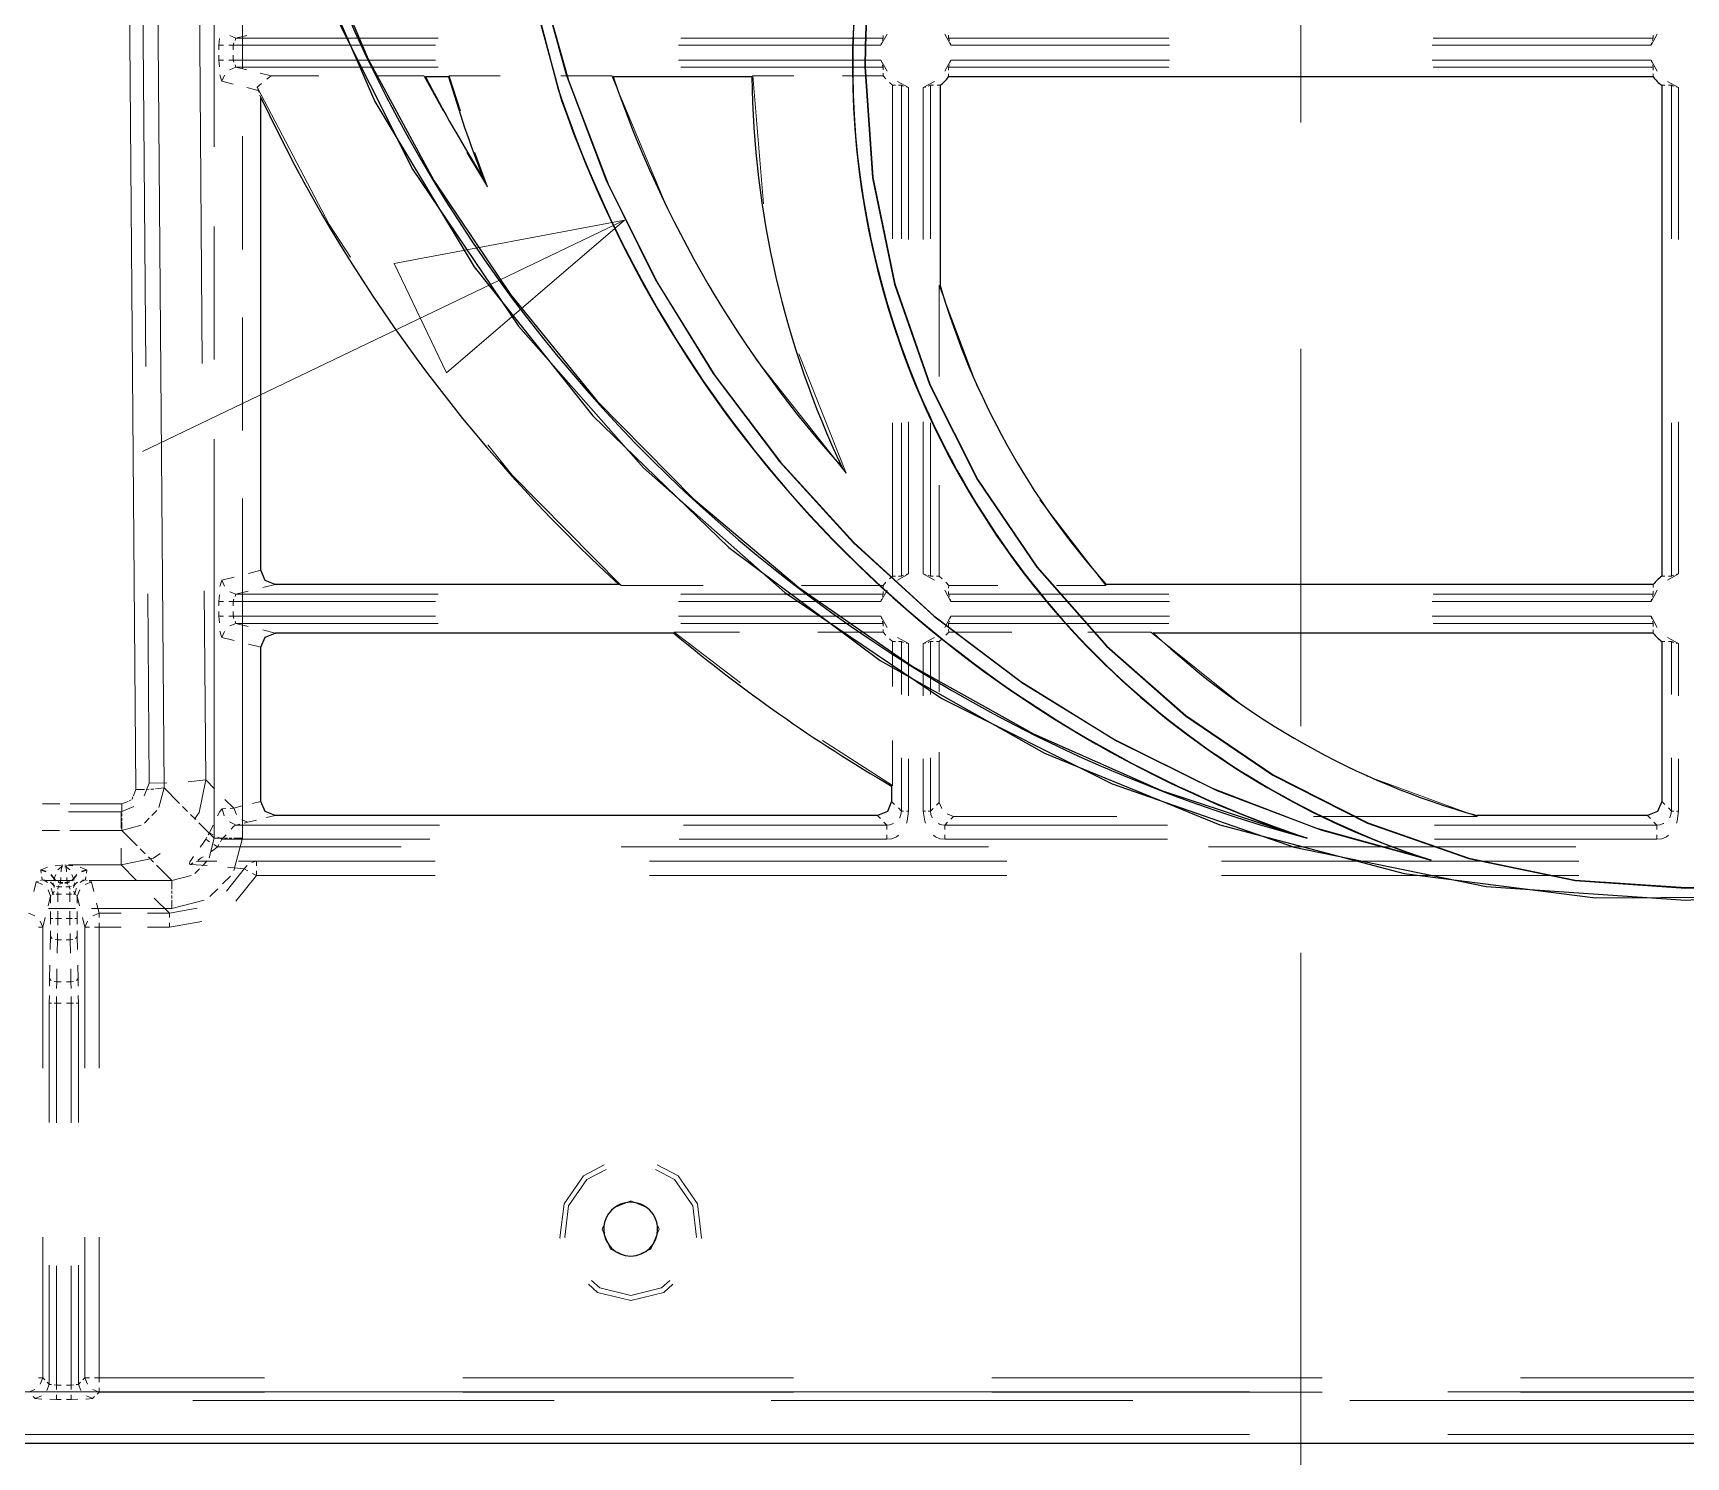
# Model space of a CAD drawing. Header units: millimetres. Extents: x 0 to 1989, y -338 to 950.
# Drawn here: x 733.7 to 849.6, y 121.1 to 220.9 of the extents above; entities that cross this region are included whole.
import ezdxf

# ---------------------------------------------------------------- set-up
doc = ezdxf.new("R2010")
doc.units = ezdxf.units.MM
doc.layers.add('DETAIL', color=8, linetype='Continuous')
doc.layers.add('FINE', color=9, linetype='Continuous')

msp = doc.modelspace()

# ---------------------------------------------------------------- linework, layer by layer
at = {"layer": 'DETAIL', "lineweight": 25}
for p, q in [((762.79, 217.88), (761.18, 217.88)), ((784.06, 217.88), (774.33, 217.88)), ((797.26, 217.29), (797.26, 203.26)), ((847.27, 217.88), (797.85, 217.88)), ((749.62, 183.28), (749.62, 216.44)), ((774.73, 182.28), (750.63, 182.28)), ((847.27, 182.28), (808.91, 182.28)), ((778.59, 178.88), (750.63, 178.88)), ((847.27, 178.88), (812.22, 178.88)), ((749.62, 167.08), (749.62, 177.89)), ((847.86, 178.29), (847.86, 167.08)), ((793.86, 168.15), (793.86, 167.08)), ((846.86, 166.08), (834.92, 166.08)), ((823, 164.5), (822.21, 164.74)), ((831.7, 162.96), (831.16, 163.11)), ((67.81, 122.08), (1203.81, 122.08))]:
    msp.add_line(p, q, dxfattribs=at)
for points in [[(867.96, 163.11, 0.414212), (905.04, 236.98, 0.414213), (831.16, 274.06, 0.414214), (794.08, 200.18, 0.236852), (831.16, 163.11)], [(867.42, 162.96, 0.414215), (905.18, 236.45, 0.414215), (831.7, 274.21, 0.414212), (793.94, 200.72, 0.241885), (831.7, 162.96)], [(750.48, 237.02, 0.267904), (823, 164.5)], [(767.6, 227.99), (770.48, 217.02, 0.234882), (823, 164.5)], [(767.73, 227.17), (770.72, 216.23, 0.229634), (822.21, 164.74)], [(761.18, 217.88, 0.020412), (765.19, 210.83)], [(762.79, 217.88, 0.020578), (765.19, 210.83)], [(774.33, 217.88, 0.100904), (790.39, 190.48)], [(784.06, 217.88, 0.10861), (790.39, 190.48)], [(797.26, 217.29, 0.073428), (797.85, 217.88)], [(847.27, 217.88, 0.073373), (847.86, 217.29)], [(847.86, 217.29), (847.86, 182.87, 0.073558), (847.27, 182.28)], [(749.62, 216.44, 0.096806), (774.73, 182.28)], [(797.26, 203.26, 0.111443), (808.91, 182.28)], [(778.59, 178.88, 0.042308), (793.86, 168.15)], [(812.22, 178.88, 0.121296), (834.92, 166.08)], [(847.27, 178.88, 0.073373), (847.86, 178.29)]]:
    msp.add_lwpolyline(points, format="xyb", dxfattribs=at)
for points in [[(849.56, 161, 0.414214), (907.14, 218.58, 0.414214), (849.56, 276.16, 0.414214), (791.98, 218.58), (792.51, 210.81), (794.05, 203.35), (796.54, 196.26), (799.89, 189.62), (804.04, 183.49), (808.93, 177.95), (814.47, 173.07), (820.59, 168.91), (827.24, 165.56), (834.33, 163.07), (841.79, 161.53)], [(849.56, 161.03, 0.414215), (907.11, 218.58, 0.414214), (849.56, 276.13, 0.414214), (792.01, 218.58), (792.54, 210.82), (794.08, 203.36), (796.56, 196.27), (799.91, 189.63), (804.06, 183.5), (808.94, 177.97), (814.48, 173.09), (820.61, 168.93), (827.25, 165.58), (834.33, 163.1), (841.8, 161.56)], [(775.56, 135.2, 0.414188), (777.45, 137.08, 0.414222), (775.56, 138.97, 0.414239), (773.67, 137.08, 0.414205)]]:
    msp.add_lwpolyline(points, format="xyb", close=True, dxfattribs=at)
for points in [[(748.33, 247.17), (750.39, 237.46), (753.35, 228.09), (757.15, 219.13), (761.76, 210.62), (767.13, 202.61), (773.22, 195.15), (779.97, 188.29), (787.35, 182.08), (795.3, 176.57), (803.8, 171.81), (812.78, 167.85), (822.21, 164.74)], [(752.14, 228.75), (757.61, 216.15), (764.58, 204.57), (772.91, 194.12), (782.45, 184.88), (793.06, 176.96), (804.59, 170.45), (816.88, 165.44), (829.81, 162.03), (843.21, 160.31), (856.94, 160.39), (870.86, 162.35), (880.69, 164.93), (890.11, 168.42), (899.07, 172.76), (907.51, 177.92), (915.41, 183.83), (922.69, 190.46), (929.31, 197.74), (935.22, 205.63), (940.38, 214.08), (944.72, 223.03)], [(768.94, 225.72), (771.03, 218.04), (773.82, 210.69), (777.27, 203.69), (781.34, 197.08), (785.99, 190.91), (791.18, 185.21), (796.89, 180.01), (803.06, 175.36), (809.67, 171.29), (816.67, 167.84), (824.02, 165.05), (831.7, 162.96)], [(769.08, 225.18), (771.2, 217.62), (773.99, 210.36), (777.42, 203.46), (781.46, 196.95), (786.06, 190.86), (791.2, 185.22), (796.83, 180.09), (802.93, 175.48), (809.44, 171.44), (816.34, 168.01), (823.59, 165.22), (831.16, 163.11)], [(754.27, 223.35), (760.27, 211.41), (767.7, 200.41), (776.45, 190.47), (786.38, 181.73), (797.38, 174.29), (809.33, 168.3), (822.08, 163.86), (835.54, 161.11), (849.56, 160.16), (863.58, 161.11), (877.04, 163.86), (889.79, 168.3), (901.74, 174.29), (912.74, 181.73), (922.67, 190.47), (931.42, 200.41), (938.85, 211.41), (944.85, 223.35)], [(750.63, 182.28), (749.92, 182.57), (749.62, 183.28)], [(749.62, 177.89), (749.92, 178.59), (750.63, 178.88)], [(792.86, 166.08), (750.63, 166.08), (749.92, 166.38), (749.62, 167.08)], [(793.86, 167.08), (793.57, 166.38), (792.86, 166.08)], [(847.86, 167.08), (847.57, 166.38), (846.86, 166.08)]]:
    msp.add_lwpolyline(points, dxfattribs=at)
at = {"layer": 'FINE', "lineweight": 9}
for p, q in [((822.56, 373.47), (822.56, 214.69)), ((740.86, 167.9), (740.03, 272.09)), ((742.01, 272.2), (742.84, 168.02)), ((748.33, 242.28), (748.33, 218.47)), ((741.35, 224.11), (741.56, 197.56)), ((745.52, 197.79), (745.31, 224.34)), ((746.35, 222.3), (746.35, 212.98)), ((746.72, 220.57), (746.69, 220.1)), ((747.45, 220.78), (747.88, 220.6)), ((747.68, 220.1), (747.74, 220.26)), ((747.82, 220.44), (747.88, 220.6)), ((793.27, 220.6), (779.08, 220.6)), ((793.54, 220.88), (793.11, 220.1)), ((793.11, 220.1), (793.15, 220.26)), ((793.27, 220.6), (793.27, 220.79)), ((798.01, 220.1), (797.58, 220.88)), ((797.85, 220.81), (797.85, 220.6)), ((813.3, 220.6), (797.85, 220.6)), ((847.27, 220.6), (831.83, 220.6)), ((847.54, 220.88), (847.11, 220.1)), ((847.11, 220.1), (847.15, 220.26)), ((847.27, 220.6), (847.27, 220.81)), ((746.69, 220.1), (747, 220.1)), ((746.69, 220.1), (746.69, 219.78)), ((746.69, 219.39), (746.69, 219.06)), ((747.37, 220.1), (747.68, 220.1)), ((747.68, 219.78), (747.68, 220.1)), ((747.68, 220.1), (761.88, 220.1)), ((747.68, 219.06), (747.68, 219.39)), ((778.92, 220.1), (793.11, 220.1)), ((798.01, 220.1), (813.35, 220.1)), ((831.77, 220.1), (847.11, 220.1)), ((746.69, 219.06), (747, 219.06)), ((746.69, 219.06), (746.72, 218.59)), ((746.75, 218.02), (746.89, 217.57)), ((747.07, 218), (746.89, 217.57)), ((747.37, 219.06), (747.68, 219.06)), ((747.88, 218.56), (747.45, 218.38)), ((747.74, 218.91), (747.68, 219.06)), ((761.88, 219.06), (747.68, 219.06)), ((747.88, 218.56), (747.82, 218.72)), ((750.34, 217.95), (750.04, 217.71)), ((761.06, 217.95), (757.71, 217.95)), ((762.4, 215.49), (761.06, 217.95)), ((761.1, 217.93), (761.06, 217.95)), ((762.82, 217.93), (762.84, 217.95)), ((763.62, 215.5), (762.84, 217.95)), ((766.4, 217.95), (762.84, 217.95)), ((774.23, 217.95), (770.67, 217.95)), ((778.16, 208.57), (774.23, 217.95)), ((774.26, 217.93), (774.23, 217.95)), ((793.11, 219.06), (778.92, 219.06)), ((779.08, 218.56), (793.27, 218.56)), ((784.11, 217.93), (784.13, 217.95)), ((784.88, 208.97), (784.13, 217.95)), ((786.99, 217.95), (784.13, 217.95)), ((793.27, 217.95), (790.41, 217.95)), ((793.11, 219.06), (793.54, 218.28)), ((793.27, 218.56), (793.27, 218.37)), ((793.27, 218.14), (793.27, 217.95)), ((793.27, 217.95), (793.46, 217.73)), ((797.58, 218.28), (798.01, 219.06)), ((797.85, 218.56), (813.3, 218.56)), ((797.85, 218.35), (797.85, 218.56)), ((797.85, 217.88), (797.85, 218.1)), ((798.01, 219.06), (797.97, 218.91)), ((813.35, 219.06), (798.01, 219.06)), ((847.11, 219.06), (831.77, 219.06)), ((847.11, 219.06), (847.54, 218.28)), ((847.27, 218.1), (847.27, 217.88)), ((746.89, 217.57), (747.69, 217.37)), ((748.64, 217.13), (749.44, 216.93)), ((749.67, 217.41), (749.36, 217.16)), ((749.39, 217.09), (749.36, 217.16)), ((749.44, 216.93), (749.42, 217)), ((749.44, 216.93), (749.5, 216.78)), ((761.18, 217.88), (761.14, 217.91)), ((762.79, 217.88), (762.8, 217.91)), ((774.33, 217.88), (774.3, 217.91)), ((784.06, 217.88), (784.09, 217.91)), ((793.71, 217.48), (793.93, 217.29)), ((793.93, 217.29), (793.93, 206.53)), ((794.12, 217.29), (793.93, 217.29)), ((794.26, 217.56), (795.04, 217.14)), ((794.54, 217.29), (794.35, 217.29)), ((794.54, 217.29), (794.54, 206.53)), ((795.04, 217.14), (794.88, 217.17)), ((795.04, 206.48), (795.04, 217.14)), ((796.08, 217.14), (796.86, 217.56)), ((796.08, 217.14), (796.08, 206.48)), ((796.58, 206.53), (796.58, 217.29)), ((796.58, 217.29), (796.79, 217.29)), ((797.05, 217.29), (797.26, 217.29)), ((848.07, 217.29), (847.86, 217.29)), ((848.26, 217.56), (849.04, 217.14)), ((848.54, 217.29), (848.33, 217.29)), ((848.54, 217.29), (848.54, 206.53)), ((849.04, 217.14), (848.88, 217.17)), ((849.04, 206.48), (849.04, 217.14)), ((749.56, 216.59), (749.62, 216.44)), ((748.33, 213.71), (748.33, 205.77)), ((765.53, 210.17), (764.08, 212.57)), ((765.53, 210.17), (764.63, 212.58)), ((765.19, 210.83), (765.3, 210.62)), ((765.42, 210.38), (765.53, 210.17)), ((775.12, 207.83), (741.32, 191.6)), ((746.35, 207.38), (746.35, 198.06)), ((799.85, 196.16), (797.19, 203.25)), ((797.19, 203.25), (797.19, 196.88)), ((797.21, 203.25), (797.19, 203.25)), ((797.26, 203.26), (797.24, 203.26)), ((748.33, 201.01), (748.33, 193.08)), ((790.67, 190.08), (787.35, 198.46)), ((822.56, 198.81), (822.56, 172.35)), ((790.67, 190.08), (784.35, 198.06)), ((793.93, 193.63), (793.93, 182.88)), ((794.54, 193.63), (794.54, 182.87)), ((795.04, 183.03), (795.04, 193.69)), ((796.08, 193.69), (796.08, 183.03)), ((796.58, 182.87), (796.58, 193.63)), ((848.54, 193.63), (848.54, 182.87)), ((849.04, 183.03), (849.04, 193.69)), ((746.35, 192.47), (746.35, 164.51)), ((790.48, 190.36), (790.39, 190.48)), ((790.67, 190.08), (790.58, 190.2)), ((797.19, 189.24), (797.19, 182.88)), ((748.33, 188.32), (748.33, 164.51)), ((808.88, 182.21), (804.26, 188.22)), ((749.62, 183.28), (748.77, 183.06)), ((746.89, 182.6), (746.75, 182.14)), ((747.75, 182.81), (746.89, 182.6)), ((746.89, 182.6), (747.07, 182.16)), ((749.77, 182.07), (750.63, 182.28)), ((774.73, 182.28), (774.78, 182.26)), ((774.85, 182.23), (774.9, 182.21)), ((780.64, 182.21), (774.9, 182.21)), ((793.27, 182.21), (787.53, 182.21)), ((793.46, 182.44), (793.27, 182.21)), ((793.27, 182.02), (793.27, 182.21)), ((793.93, 182.88), (793.71, 182.69)), ((793.93, 182.88), (794.12, 182.88)), ((795.04, 183.03), (794.26, 182.6)), ((794.35, 182.88), (794.54, 182.87)), ((796.08, 183.03), (796.24, 182.99)), ((796.86, 182.6), (796.08, 183.03)), ((796.77, 182.88), (796.58, 182.87)), ((797.19, 182.88), (797, 182.88)), ((797.41, 182.69), (797.19, 182.88)), ((797.86, 182.21), (797.66, 182.44)), ((797.86, 182.21), (797.85, 182.02)), ((801.3, 182.21), (797.86, 182.21)), ((808.88, 182.21), (805.43, 182.21)), ((808.89, 182.23), (808.88, 182.21)), ((808.91, 182.28), (808.9, 182.26)), ((847.27, 182.07), (847.27, 182.28)), ((847.86, 182.87), (848.07, 182.87)), ((849.04, 183.03), (848.26, 182.6)), ((848.33, 182.87), (848.54, 182.87)), ((741.69, 181.63), (741.8, 168.35)), ((745.76, 168.58), (745.65, 181.85)), ((746.72, 181.57), (746.69, 181.1)), ((746.69, 181.1), (747, 181.1)), ((746.69, 181.1), (746.69, 180.78)), ((747.37, 181.1), (747.68, 181.1)), ((747.45, 181.78), (747.88, 181.6)), ((747.68, 181.1), (747.74, 181.26)), ((747.68, 181.1), (761.88, 181.1)), ((747.68, 180.78), (747.68, 181.1)), ((747.82, 181.44), (747.88, 181.6)), ((778.92, 181.1), (793.11, 181.1)), ((793.27, 181.6), (779.08, 181.6)), ((793.54, 181.88), (793.11, 181.1)), ((793.11, 181.1), (793.15, 181.26)), ((793.27, 181.6), (793.27, 181.79)), ((798.01, 181.1), (797.58, 181.88)), ((797.85, 181.79), (797.85, 181.6)), ((813.3, 181.6), (797.85, 181.6)), ((798.01, 181.1), (813.35, 181.1)), ((831.77, 181.1), (847.11, 181.1)), ((847.27, 181.6), (831.83, 181.6)), ((847.54, 181.88), (847.11, 181.1)), ((847.11, 181.1), (847.15, 181.26)), ((847.27, 181.6), (847.27, 181.81)), ((746.69, 180.39), (746.69, 180.06)), ((746.69, 180.06), (747, 180.06)), ((746.69, 180.06), (746.72, 179.59)), ((747.37, 180.06), (747.68, 180.06)), ((747.68, 180.06), (747.68, 180.39)), ((747.74, 179.91), (747.68, 180.06)), ((761.88, 180.06), (747.68, 180.06)), ((747.88, 179.56), (747.82, 179.72)), ((793.11, 180.06), (778.92, 180.06)), ((793.11, 180.06), (793.54, 179.28)), ((797.58, 179.28), (798.01, 180.06)), ((798.01, 180.06), (797.97, 179.91)), ((813.35, 180.06), (798.01, 180.06)), ((847.11, 180.06), (831.77, 180.06)), ((847.11, 180.06), (847.54, 179.28)), ((746.75, 179.02), (746.89, 178.57)), ((747.07, 179), (746.89, 178.57)), ((746.89, 178.57), (747.75, 178.35)), ((747.88, 179.56), (747.45, 179.38)), ((748.74, 179.35), (747.88, 179.56)), ((747.88, 179.56), (762.07, 179.56)), ((750.63, 178.88), (749.77, 179.1)), ((778.59, 178.88), (778.6, 178.91)), ((778.61, 178.93), (778.62, 178.95)), ((783.26, 175.39), (778.62, 178.95)), ((783.2, 178.95), (778.62, 178.95)), ((779.08, 179.56), (793.27, 179.56)), ((793.27, 178.95), (788.69, 178.95)), ((793.27, 179.56), (793.27, 179.37)), ((793.27, 179.14), (793.27, 178.95)), ((793.27, 178.95), (793.46, 178.73)), ((794.26, 178.56), (795.04, 178.14)), ((796.08, 178.14), (796.86, 178.56)), ((797.66, 178.73), (797.86, 178.95)), ((797.85, 179.56), (813.3, 179.56)), ((797.85, 179.37), (797.85, 179.56)), ((797.86, 178.95), (797.85, 179.14)), ((802.29, 178.95), (797.86, 178.95)), ((812.04, 178.95), (807.61, 178.95)), ((818.5, 173.76), (812.04, 178.95)), ((812.1, 178.93), (812.04, 178.95)), ((812.22, 178.88), (812.17, 178.91)), ((831.83, 179.56), (847.27, 179.56)), ((847.27, 179.56), (847.27, 179.35)), ((847.27, 179.1), (847.27, 178.88)), ((848.26, 178.56), (849.04, 178.14)), ((748.77, 178.1), (749.62, 177.89)), ((793.71, 178.48), (793.93, 178.29)), ((793.93, 178.29), (793.93, 175.13)), ((794.12, 178.29), (793.93, 178.29)), ((794.54, 178.29), (794.35, 178.29)), ((794.54, 178.29), (794.54, 174.57)), ((795.04, 174.47), (795.04, 178.14)), ((796.08, 178.14), (796.08, 174.47)), ((796.58, 178.29), (796.77, 178.29)), ((796.58, 174.57), (796.58, 178.29)), ((797.19, 178.29), (797.41, 178.48)), ((848.07, 178.29), (847.86, 178.29)), ((848.54, 178.29), (848.33, 178.29)), ((848.54, 178.29), (848.54, 174.57)), ((849.04, 174.47), (849.04, 178.14)), ((793.93, 168.19), (789, 171.35)), ((793.93, 171.34), (793.93, 168.19)), ((795.04, 166.4), (795.04, 170.07)), ((796.08, 170.07), (796.08, 166.4)), ((849.04, 166.4), (849.04, 170.07)), ((741.8, 168.35), (741.44, 167.47)), ((743.04, 168.39), (741.8, 168.35)), ((745.76, 168.58), (744.52, 168.44)), ((746.37, 167.96), (745.76, 168.58)), ((793.86, 168.15), (793.88, 168.16)), ((793.91, 168.17), (793.93, 168.19)), ((834.91, 166.01), (827.14, 168.88)), ((739.88, 166.91), (740.31, 167.08)), ((740.39, 167.12), (740.54, 167.18)), ((740.6, 167.24), (740.65, 167.39)), ((740.69, 167.47), (740.86, 167.9)), ((740.86, 167.9), (741.47, 167.92)), ((741.59, 167.92), (741.79, 167.93)), ((741.91, 167.93), (742.12, 167.94)), ((742.24, 167.95), (742.84, 168.02)), ((742.84, 168.02), (742.47, 166.66)), ((742.84, 168.02), (743.92, 166.94)), ((747.72, 166.61), (747.11, 167.22)), ((749.62, 167.08), (749.03, 166.93)), ((794.07, 166.87), (793.86, 167.08)), ((797.19, 167.01), (797.37, 166.57)), ((848.07, 166.87), (847.86, 167.08)), ((734.32, 166.91), (735.53, 166.91)), ((739.83, 166.35), (736.14, 166.35)), ((736.25, 166.91), (739.88, 166.91)), ((740.71, 166.72), (739.83, 166.35)), ((739.83, 165.19), (739.83, 166.35)), ((739.88, 166.91), (739.88, 166.33)), ((739.88, 166.22), (739.88, 166.03)), ((739.88, 165.91), (739.88, 165.72)), ((741.8, 165.89), (741.47, 165.56)), ((742.33, 166.43), (741.99, 166.09)), ((744.13, 166.73), (744.49, 166.37)), ((744.7, 166.16), (745.06, 165.8)), ((746.91, 166.55), (747.06, 166.06)), ((747.72, 166.61), (747.47, 166.59)), ((748.32, 166.76), (747.72, 166.61)), ((747.72, 166.61), (747.91, 166.17)), ((748.28, 165.79), (748.71, 165.61)), ((748.71, 165.61), (749.31, 165.76)), ((750.03, 165.94), (750.63, 166.08)), ((792.86, 166.08), (793.07, 165.88)), ((795.04, 166.4), (794.89, 166.4)), ((796.23, 166.4), (796.08, 166.4)), ((797.75, 166.2), (798.19, 166.01)), ((798, 165.83), (798.19, 166.01)), ((809.66, 166.01), (798.19, 166.01)), ((834.91, 166.01), (823.44, 166.01)), ((834.91, 166.01), (834.91, 166.04)), ((834.92, 166.06), (834.92, 166.08)), ((846.86, 166.08), (847.07, 165.88)), ((849.04, 166.4), (848.89, 166.4)), ((735.51, 165.04), (734.3, 165.04)), ((739.88, 165.04), (736.24, 165.04)), ((739.88, 165.61), (739.88, 165.04)), ((741.23, 165.42), (739.88, 165.04)), ((740.95, 163.97), (739.88, 165.04)), ((745.28, 165.58), (746.35, 164.51)), ((746.02, 164.87), (746.29, 164.73)), ((746.89, 164.42), (747.2, 164.74)), ((747.42, 165.64), (747.89, 165.42)), ((747.89, 165.42), (748.15, 165.48)), ((762.15, 165.42), (747.89, 165.42)), ((748.46, 165.55), (748.71, 165.61)), ((793.53, 165.42), (779.26, 165.42)), ((793.32, 165.63), (793.53, 165.42)), ((793.53, 164.42), (793.53, 164.73)), ((797.59, 165.42), (797.78, 165.61)), ((813.2, 165.42), (797.59, 165.42)), ((797.59, 164.42), (797.59, 164.73)), ((847.53, 165.42), (831.92, 165.42)), ((847.32, 165.63), (847.53, 165.42)), ((847.53, 164.73), (847.53, 164.42)), ((739.83, 162.62), (739.83, 163.79)), ((741.52, 163.39), (741.16, 163.75)), ((745.84, 164.56), (745.76, 164.42)), ((745.76, 164.42), (746.02, 164.25)), ((746, 163.13), (746.35, 164.51)), ((746.33, 164.05), (746.58, 163.89)), ((746.96, 164.51), (746.35, 164.51)), ((746.58, 163.89), (746.68, 164.05)), ((759.46, 163.89), (746.58, 163.89)), ((746.62, 164.56), (746.89, 164.42)), ((746.8, 164.25), (746.89, 164.42)), ((746.89, 164.42), (761.47, 164.42)), ((747.28, 164.51), (747.08, 164.51)), ((747.6, 164.51), (747.4, 164.51)), ((748.33, 164.51), (747.72, 164.51)), ((748.33, 164.51), (747.72, 162.23)), ((800.65, 163.89), (774.9, 163.89)), ((778.95, 164.42), (793.53, 164.42)), ((797.59, 164.42), (813.2, 164.42)), ((841.84, 163.89), (816.09, 163.89)), ((831.92, 164.42), (847.53, 164.42)), ((734.23, 162.29), (734.22, 162.28)), ((734.66, 162.46), (734.23, 162.29)), ((734.23, 162.29), (734.57, 162.18)), ((735.4, 162.29), (735.65, 162.49)), ((735.65, 162.61), (735.65, 162.58)), ((735.65, 162.53), (735.65, 162.49)), ((735.87, 162.49), (735.97, 162.49)), ((735.97, 162.61), (735.97, 162.58)), ((735.97, 162.53), (735.97, 162.49)), ((735.97, 162.49), (735.99, 162.15)), ((735.97, 162.49), (736.22, 162.29)), ((737.39, 162.29), (736.96, 162.46)), ((737.39, 162.29), (737.05, 162.18)), ((737.4, 162.28), (737.39, 162.29)), ((742.09, 162.82), (741.74, 163.18)), ((743.38, 161.54), (742.31, 162.61)), ((744.69, 162.66), (744.87, 162.77)), ((744.69, 162.66), (745.87, 162.58)), ((744.99, 162.03), (745.32, 162.36)), ((745.09, 162.85), (745.3, 162.89)), ((746.55, 162.89), (745.3, 162.89)), ((745.53, 162.56), (745.86, 162.9)), ((748.45, 162.35), (747.21, 160.79)), ((747.28, 162.46), (748.45, 162.35)), ((749.31, 162.89), (748.06, 162.89)), ((748.45, 162.35), (748.67, 162.59)), ((748.45, 162.35), (748.72, 162.21)), ((749, 162.8), (749.31, 162.89)), ((761.84, 162.89), (749.31, 162.89)), ((801.94, 162.89), (776.88, 162.89)), ((842.04, 162.89), (816.98, 162.89)), ((733.88, 161.43), (733.71, 160.75)), ((734.01, 161.47), (733.88, 161.43)), ((734.32, 161.25), (733.88, 161.43)), ((734.3, 161.57), (734.17, 161.52)), ((734.21, 162.27), (734.2, 162.26)), ((734.55, 162.15), (734.2, 162.26)), ((734.2, 162.26), (734.23, 162.04)), ((734.27, 161.78), (734.3, 161.57)), ((734.51, 161.54), (736.44, 161.54)), ((735.12, 161.65), (734.89, 161.92)), ((734.91, 161.94), (735.13, 161.66)), ((735.04, 161.25), (735.07, 161.37)), ((735.04, 161.25), (735.15, 161.17)), ((735.1, 161.52), (735.12, 161.65)), ((735.12, 161.65), (735.24, 161.51)), ((735.12, 161.65), (735.13, 161.65)), ((735.13, 161.66), (735.25, 161.95)), ((735.13, 161.66), (735.25, 161.54)), ((735.13, 161.66), (735.13, 161.66)), ((735.41, 161.39), (735.58, 161.34)), ((735.41, 161.08), (735.47, 161.16)), ((735.42, 161.45), (735.58, 161.4)), ((735.53, 161.26), (735.58, 161.34)), ((735.58, 161.4), (735.61, 161.74)), ((735.73, 161.4), (735.58, 161.4)), ((735.58, 161.38), (735.58, 161.4)), ((735.58, 161.34), (735.58, 161.36)), ((735.58, 161.34), (735.73, 161.34)), ((736.04, 161.4), (735.89, 161.4)), ((735.89, 161.34), (736.04, 161.34)), ((736.02, 161.74), (736.04, 161.4)), ((736.2, 161.45), (736.04, 161.4)), ((736.04, 161.38), (736.04, 161.4)), ((736.04, 161.34), (736.21, 161.39)), ((736.04, 161.34), (736.04, 161.36)), ((736.04, 161.34), (736.09, 161.26)), ((736.15, 161.16), (736.21, 161.08)), ((736.37, 161.95), (736.49, 161.66)), ((736.49, 161.66), (736.37, 161.54)), ((736.47, 161.17), (736.58, 161.25)), ((736.71, 161.94), (736.49, 161.66)), ((736.49, 161.66), (736.49, 161.66)), ((736.73, 161.92), (736.5, 161.65)), ((736.5, 161.65), (736.5, 161.65)), ((736.55, 161.37), (736.58, 161.25)), ((737.42, 162.26), (737.07, 162.15)), ((737.74, 161.43), (737.3, 161.25)), ((737.32, 161.57), (737.35, 161.78)), ((737.45, 161.52), (737.32, 161.57)), ((737.39, 162.04), (737.42, 162.26)), ((737.42, 162.26), (737.42, 162.27)), ((737.59, 161.54), (743.38, 161.54)), ((737.74, 161.43), (737.61, 161.47)), ((737.91, 160.75), (737.74, 161.43)), ((743.38, 161.54), (744.75, 161.89)), ((743.38, 160.93), (743.38, 161.54)), ((747.49, 161.84), (746.93, 161.29)), ((747.87, 160.07), (749.31, 161.89)), ((749.04, 162.03), (749.31, 161.89)), ((749.31, 161.89), (749.31, 162.2)), ((749.31, 161.89), (761.84, 161.89)), ((776.88, 161.89), (801.94, 161.89)), ((816.98, 161.89), (842.04, 161.89)), ((734.88, 160.44), (734.7, 160.88)), ((734.71, 159.76), (734.88, 160.44)), ((734.88, 160.44), (734.93, 160.48)), ((734.88, 160.44), (734.88, 159.94)), ((734.98, 160.54), (735.03, 160.58)), ((735.14, 160.58), (735.03, 160.58)), ((735.38, 160.58), (735.27, 160.58)), ((735.29, 161.11), (735.41, 161.08)), ((735.38, 160.58), (735.39, 160.74)), ((735.38, 160.58), (735.65, 160.58)), ((735.38, 160.04), (735.38, 160.58)), ((735.4, 160.92), (735.41, 161.08)), ((735.66, 161.08), (735.41, 161.08)), ((736.21, 161.08), (735.96, 161.08)), ((735.97, 160.58), (736.24, 160.58)), ((736.21, 161.08), (736.33, 161.11)), ((736.21, 161.08), (736.22, 160.92)), ((736.23, 160.74), (736.24, 160.58)), ((736.24, 160.58), (736.35, 160.58)), ((736.24, 160.58), (736.24, 160.04)), ((736.48, 160.58), (736.59, 160.58)), ((736.59, 160.58), (736.64, 160.54)), ((736.69, 160.48), (736.74, 160.44)), ((736.92, 160.88), (736.74, 160.44)), ((736.74, 160.44), (736.91, 159.76)), ((736.74, 159.94), (736.74, 160.44)), ((742.15, 160.3), (743.21, 159.24)), ((743.38, 160.61), (743.38, 160.81)), ((743.38, 160.28), (743.38, 160.49)), ((743.38, 159.56), (743.38, 160.16)), ((745.66, 160.16), (743.38, 159.56)), ((746.6, 160.95), (746.04, 160.4)), ((733.78, 159.06), (733.34, 159.24)), ((736.62, 159.56), (734.74, 159.56)), ((734.88, 159.35), (734.88, 158.86)), ((734.88, 158.86), (734.88, 158.46)), ((735.38, 158.86), (735.22, 158.86)), ((735.38, 158.86), (735.38, 159.39)), ((735.65, 158.86), (735.38, 158.86)), ((735.38, 158.39), (735.38, 158.86)), ((736.24, 158.86), (735.97, 158.86)), ((736.24, 159.39), (736.24, 158.86)), ((736.24, 158.86), (736.24, 158.39)), ((736.24, 158.86), (736.4, 158.86)), ((736.74, 158.86), (736.74, 159.35)), ((736.74, 158.46), (736.74, 158.86)), ((737.11, 158.94), (737.28, 158.25)), ((743.38, 159.56), (737.75, 159.56)), ((738.28, 159.24), (737.84, 159.06)), ((738.28, 159.24), (738.11, 159.93)), ((738.28, 158.93), (738.28, 159.24)), ((739.82, 159.24), (738.28, 159.24)), ((743.21, 159.24), (741.67, 159.24)), ((745.17, 159.59), (743.21, 159.24)), ((743.21, 158.93), (743.21, 159.24)), ((734.34, 158.25), (734.15, 158.69)), ((734.87, 158), (734.87, 157.61)), ((735.37, 157.36), (735.37, 157.82)), ((736.25, 157.82), (736.25, 157.36)), ((736.75, 157.61), (736.75, 158)), ((737.47, 158.69), (737.28, 158.25)), ((737.28, 158.25), (737.28, 148.38)), ((738.28, 158.25), (737.97, 158.25)), ((738.28, 158.25), (738.28, 158.56)), ((738.28, 148.38), (738.28, 158.25)), ((738.28, 158.25), (739.82, 158.25)), ((741.67, 158.25), (743.21, 158.25)), ((743.21, 158.25), (745.49, 158.66)), ((743.21, 158.25), (743.21, 158.56)), ((734.87, 157.61), (734.85, 156.69)), ((734.99, 157.47), (734.87, 157.61)), ((735.37, 157.36), (735.19, 157.39)), ((735.35, 156.44), (735.37, 157.36)), ((735.37, 157.36), (735.64, 157.36)), ((735.98, 157.36), (736.25, 157.36)), ((736.43, 157.39), (736.25, 157.36)), ((736.25, 157.36), (736.27, 156.44)), ((736.75, 157.61), (736.63, 157.47)), ((736.77, 156.69), (736.75, 157.61)), ((734.83, 155.59), (734.81, 154.67)), ((736.29, 155.34), (736.31, 154.42)), ((736.81, 154.67), (736.79, 155.59)), ((822.56, 156.47), (822.56, 77.08)), ((734.81, 154.67), (734.8, 154.12)), ((734.93, 154.53), (734.81, 154.67)), ((735.31, 154.42), (735.13, 154.46)), ((735.3, 153.95), (735.31, 154.42)), ((736.31, 154.42), (736, 154.42)), ((736.49, 154.46), (736.31, 154.42)), ((736.31, 154.42), (736.32, 153.95)), ((736.81, 154.67), (736.69, 154.53)), ((736.82, 154.12), (736.81, 154.67)), ((734.8, 153.46), (734.79, 152.92)), ((735.29, 152.92), (735.3, 153.39)), ((736.32, 153.39), (736.33, 152.92)), ((736.83, 152.92), (736.82, 153.46)), ((734.79, 152.92), (734.79, 144.57)), ((735.29, 152.92), (735.14, 152.92)), ((735.29, 152.92), (735.62, 152.92)), ((735.29, 144.55), (735.29, 152.92)), ((736, 152.92), (736.33, 152.92)), ((736.33, 152.92), (736.33, 144.55)), ((736.48, 152.92), (736.33, 152.92)), ((736.83, 144.57), (736.83, 152.92)), ((775.56, 139.08), (774.38, 138.59)), ((776.74, 138.59), (775.56, 139.08)), ((737.28, 136.53), (737.28, 126.66)), ((734.79, 134.55), (734.79, 126.2)), ((735.29, 126.15), (735.29, 134.52)), ((736.33, 134.52), (736.33, 126.15)), ((736.83, 126.2), (736.83, 134.55)), ((734.34, 126.66), (734.15, 126.22)), ((734.79, 126.2), (734.65, 126.35)), ((736.97, 126.35), (736.83, 126.2)), ((737.28, 126.66), (737.14, 126.52)), ((737.47, 126.22), (737.28, 126.66)), ((738.28, 126.66), (737.97, 126.66)), ((738.28, 126.35), (738.28, 126.66)), ((786.97, 126.66), (763.78, 126.66)), ((824.06, 126.66), (800.88, 126.66)), ((861.15, 126.66), (837.97, 126.66)), ((679.86, 125.68), (818.96, 125.68)), ((733.78, 125.84), (733.34, 125.66)), ((733.65, 125.35), (733.79, 125.2)), ((734.24, 125.39), (733.79, 125.2)), ((734.79, 126.2), (734.61, 125.76)), ((734.95, 126.19), (734.79, 126.2)), ((735.29, 126.15), (735.14, 126.17)), ((735.29, 126.15), (735.29, 125.84)), ((735.62, 126.15), (735.29, 126.15)), ((736.33, 126.15), (736, 126.15)), ((736.48, 126.17), (736.33, 126.15)), ((736.33, 126.15), (736.33, 125.84)), ((736.83, 126.2), (736.67, 126.19)), ((736.83, 126.2), (737.01, 125.76)), ((737.39, 125.39), (737.83, 125.2)), ((737.83, 125.2), (737.97, 125.35)), ((738.28, 125.66), (737.84, 125.84)), ((738.14, 125.52), (738.28, 125.66)), ((738.28, 125.66), (749.87, 125.66)), ((763.78, 125.66), (786.97, 125.66)), ((800.88, 125.66), (824.06, 125.66)), ((832.87, 125.68), (856.06, 125.68)), ((837.97, 125.66), (861.15, 125.66)), ((734.82, 125.16), (735.29, 125.15)), ((735.29, 125.15), (735.62, 125.15)), ((736, 125.15), (736.33, 125.15)), ((736.33, 125.15), (736.8, 125.16)), ((744.85, 125.08), (770.2, 125.08)), ((785.42, 125.08), (810.77, 125.08)), ((825.99, 125.08), (851.35, 125.08)), ((818.96, 122.68), (679.86, 122.68)), ((856.06, 122.68), (832.87, 122.68))]:
    msp.add_line(p, q, dxfattribs=at)
for points in [[(762.07, 220.6), (747.88, 220.6), (748.65, 220.79)], [(793.21, 220.44), (793.24, 220.53), (793.27, 220.59), (793.27, 220.6)], [(797.85, 220.6), (797.86, 220.57), (797.89, 220.49), (797.91, 220.44)], [(797.97, 220.26), (797.98, 220.22), (798.01, 220.1)], [(847.21, 220.44), (847.24, 220.53), (847.26, 220.59), (847.27, 220.6)], [(748.65, 218.37), (747.88, 218.56), (762.07, 218.56)], [(753.69, 217.95), (750.34, 217.95), (749.58, 218.14)], [(793.15, 218.91), (793.14, 218.95), (793.11, 219.06)], [(793.27, 218.56), (793.26, 218.6), (793.23, 218.67), (793.21, 218.72)], [(797.91, 218.72), (797.88, 218.63), (797.86, 218.57), (797.85, 218.56)], [(831.83, 218.56), (847.27, 218.56), (847.27, 218.35)], [(847.15, 218.91), (847.14, 218.95), (847.11, 219.06)], [(847.27, 218.56), (847.26, 218.6), (847.23, 218.67), (847.21, 218.72)], [(755.92, 205.24), (754.42, 207.52), (749.36, 217.16)], [(794.7, 217.23), (794.61, 217.26), (794.55, 217.29), (794.54, 217.29)], [(796.24, 217.18), (796.2, 217.16), (796.08, 217.14)], [(796.58, 217.29), (796.55, 217.28), (796.47, 217.25), (796.42, 217.23)], [(848.7, 217.23), (848.61, 217.26), (848.55, 217.29), (848.54, 217.29)], [(774.9, 182.21), (767.25, 189.96), (765.54, 192.07)], [(794.54, 182.87), (794.57, 182.89), (794.65, 182.91), (794.7, 182.93)], [(794.88, 182.99), (794.92, 183), (795.04, 183.03)], [(796.42, 182.93), (796.51, 182.9), (796.57, 182.88), (796.58, 182.87)], [(848.54, 182.87), (848.57, 182.89), (848.65, 182.91), (848.7, 182.93)], [(848.88, 182.99), (848.92, 183), (849.04, 183.03)], [(762.07, 181.6), (747.88, 181.6), (748.74, 181.81)], [(793.21, 181.44), (793.24, 181.53), (793.27, 181.59), (793.27, 181.6)], [(797.85, 181.6), (797.86, 181.57), (797.89, 181.49), (797.91, 181.44)], [(797.97, 181.26), (797.98, 181.22), (798.01, 181.1)], [(847.21, 181.44), (847.24, 181.53), (847.26, 181.59), (847.27, 181.6)], [(793.15, 179.91), (793.14, 179.95), (793.11, 180.06)], [(793.27, 179.56), (793.26, 179.6), (793.23, 179.67), (793.21, 179.72)], [(797.91, 179.72), (797.88, 179.63), (797.86, 179.57), (797.85, 179.56)], [(847.15, 179.91), (847.14, 179.95), (847.11, 180.06)], [(847.27, 179.56), (847.26, 179.6), (847.23, 179.67), (847.21, 179.72)], [(794.7, 178.23), (794.64, 178.25), (794.56, 178.28), (794.54, 178.29)], [(795.04, 178.14), (794.92, 178.16), (794.88, 178.18)], [(796.24, 178.17), (796.08, 178.14), (796.08, 178.14)], [(796.58, 178.29), (796.56, 178.28), (796.5, 178.26), (796.42, 178.23)], [(797, 178.29), (797.19, 178.29), (797.19, 174.76)], [(848.7, 178.23), (848.64, 178.25), (848.56, 178.28), (848.54, 178.29)], [(849.04, 178.14), (848.92, 178.16), (848.88, 178.18)], [(797.19, 170.54), (797.19, 167.01), (797, 166.82)], [(794.54, 170.12), (794.54, 166.4), (794.33, 166.62)], [(796.77, 166.59), (796.58, 166.4), (796.58, 170.12)], [(848.54, 170.12), (848.54, 166.4), (848.33, 166.62)], [(744.97, 165.83), (745.29, 166.31), (745.76, 168.58)], [(747.16, 166.57), (746.91, 166.55), (746.88, 166.54), (746.74, 166.38), (746.59, 166.06)], [(794.54, 166.4), (794.51, 166.16), (794.43, 165.95), (794.42, 165.93)], [(794.7, 166.4), (794.7, 166.4), (794.59, 166.4), (794.54, 166.4)], [(794.89, 165.55), (794.94, 165.68), (795.04, 166.4)], [(796.08, 166.4), (796.18, 165.68), (796.23, 165.55)], [(796.58, 166.4), (796.53, 166.4), (796.42, 166.4), (796.42, 166.4)], [(796.58, 166.4), (796.61, 166.16), (796.69, 165.95), (796.7, 165.93)], [(848.42, 165.93), (848.43, 165.95), (848.51, 166.16), (848.54, 166.4)], [(848.7, 166.4), (848.7, 166.4), (848.54, 166.4)], [(848.89, 165.55), (848.94, 165.68), (849.04, 166.4)], [(746.29, 165.41), (746.02, 164.87), (745.94, 164.73)], [(747.55, 165.14), (747.71, 165.31), (747.85, 165.41), (747.89, 165.42)], [(794, 165.53), (793.99, 165.53), (793.92, 165.5), (793.73, 165.44), (793.53, 165.42)], [(793.53, 165.11), (793.53, 165.12), (793.53, 165.33), (793.53, 165.42)], [(793.53, 164.42), (793.88, 164.46), (794.19, 164.59), (794.33, 164.7)], [(796.79, 164.7), (796.93, 164.59), (797.24, 164.46), (797.59, 164.42)], [(797.12, 165.53), (797.13, 165.53), (797.2, 165.5), (797.2, 165.49), (797.21, 165.49), (797.21, 165.49), (797.21, 165.49), (797.22, 165.49), (797.25, 165.48), (797.29, 165.46), (797.39, 165.44), (797.59, 165.42)], [(797.59, 165.11), (797.59, 165.12), (797.59, 165.33), (797.59, 165.42)], [(847.53, 165.42), (847.73, 165.44), (847.92, 165.5), (847.96, 165.52), (848, 165.53)], [(847.53, 165.42), (847.53, 165.33), (847.53, 165.12), (847.53, 165.11)], [(847.53, 164.42), (847.88, 164.46), (848.19, 164.59), (848.33, 164.7)], [(745.76, 164.42), (745.53, 164.08), (745.38, 163.86)], [(746.13, 163.56), (746.32, 163.69), (746.58, 163.89)], [(735.75, 162.61), (735.65, 162.61), (735.19, 162.57)], [(735.63, 162.15), (735.65, 162.49), (735.75, 162.49)], [(736.43, 162.57), (735.97, 162.61), (735.87, 162.61)], [(736.14, 162.62), (739.83, 162.62), (740.89, 161.56)], [(739.83, 162.62), (742.09, 163.09), (742.57, 163.42)], [(744.9, 163.21), (744.8, 163.08), (744.65, 162.84), (744.62, 162.71), (744.69, 162.66)], [(745.3, 162.89), (745.23, 162.89), (745.22, 162.91), (745.23, 162.95), (745.26, 162.98), (745.45, 163.12), (745.58, 163.2)], [(749.31, 162.57), (749.31, 162.59), (749.31, 162.89)], [(734.66, 161.38), (734.57, 161.46), (734.3, 161.57)], [(734.56, 161.53), (734.51, 161.55), (734.3, 161.57)], [(735.04, 161.25), (734.89, 161.38), (734.84, 161.41)], [(735.14, 161.05), (735.12, 161.13), (735.04, 161.25)], [(736.38, 161.51), (736.5, 161.65), (736.52, 161.52)], [(736.58, 161.25), (736.5, 161.13), (736.48, 161.05)], [(736.78, 161.41), (736.73, 161.38), (736.58, 161.25)], [(737.32, 161.57), (737.05, 161.46), (736.96, 161.38)], [(737.32, 161.57), (737.11, 161.55), (737.06, 161.53)], [(735.03, 160.58), (734.95, 160.94), (734.93, 160.98)], [(735.03, 160.58), (735.12, 160.78), (735.12, 160.79)], [(736.5, 160.79), (736.5, 160.78), (736.59, 160.58)], [(736.69, 160.98), (736.67, 160.94), (736.59, 160.58)], [(734.34, 148.38), (734.34, 158.25), (734.51, 158.94)], [(735.04, 158.86), (735.03, 158.86), (734.88, 158.86)], [(736.58, 158.86), (736.59, 158.86), (736.74, 158.86)], [(734.34, 158.25), (734.03, 158.25), (734.03, 158.25)], [(737.6, 158.25), (737.59, 158.25), (737.28, 158.25)], [(735.62, 154.42), (735.31, 154.42), (735.33, 155.34)], [(734.95, 152.92), (734.95, 152.92), (734.79, 152.92)], [(736.83, 152.92), (736.67, 152.92), (736.67, 152.92)], [(770.61, 136.43), (770.6, 136.48), (770.89, 138.85), (772.24, 140.82), (773.7, 141.59)], [(777.42, 141.59), (778.88, 140.82), (780.24, 138.85), (780.52, 136.48), (780.51, 136.43)], [(770.96, 136.48), (770.94, 136.52), (771.21, 138.73), (772.48, 140.56), (773.83, 141.27)], [(777.29, 141.27), (778.64, 140.56), (779.91, 138.73), (780.18, 136.52), (780.16, 136.48)], [(773.66, 137.32), (773.56, 137.08), (774.15, 135.67), (774.85, 135.37)], [(776.27, 135.37), (776.97, 135.67), (777.56, 137.08), (777.46, 137.32)], [(734.48, 126.52), (734.34, 126.66), (734.34, 136.53)], [(749.87, 126.66), (738.28, 126.66), (738.28, 136.53)], [(775.56, 132.43), (773.4, 132.96), (772.81, 133.49)], [(778.31, 133.49), (777.72, 132.96), (775.56, 132.43)], [(775.56, 132.08), (773.24, 132.65), (772.6, 133.22)], [(778.52, 133.22), (777.88, 132.65), (775.56, 132.08)], [(734.34, 126.66), (734.03, 126.66), (734.03, 126.66)], [(737.6, 126.66), (737.59, 126.66), (737.28, 126.66)], [(733.79, 125.2), (734.25, 125.17), (734.26, 125.17)], [(735.29, 125.47), (735.29, 125.46), (735.29, 125.15)], [(736.33, 125.47), (736.33, 125.46), (736.33, 125.15)], [(737.36, 125.17), (737.37, 125.17), (737.83, 125.2)], [(738.28, 125.66), (738.28, 125.96), (738.28, 125.97)]]:
    msp.add_lwpolyline(points, dxfattribs=at)
msp.add_lwpolyline([(775.12, 207.83), (758.97, 204.79), (762.65, 197.13)], close=True, dxfattribs=at)

doc.saveas('drawing.dxf')
